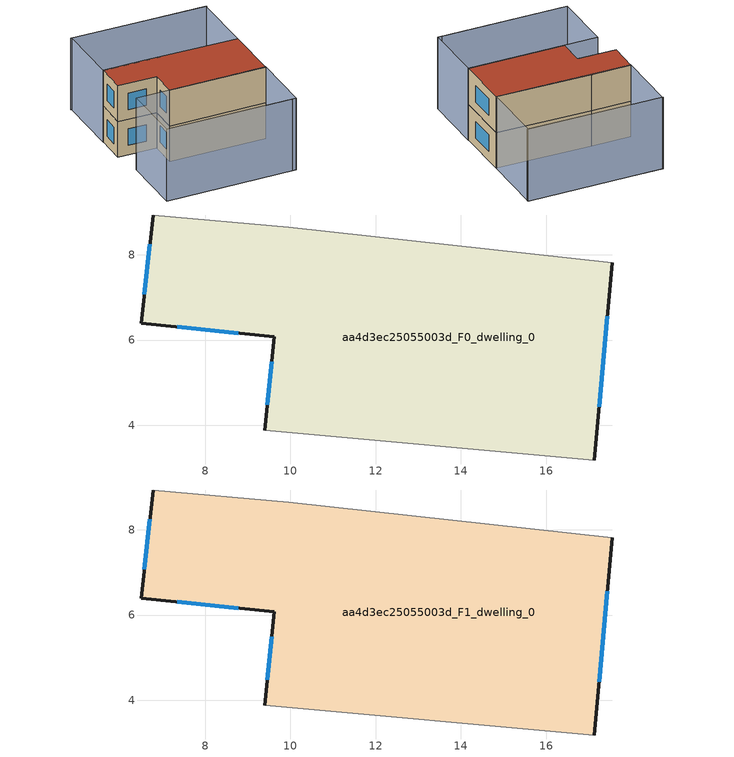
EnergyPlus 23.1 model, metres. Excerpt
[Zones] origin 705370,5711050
aa4d3ec25055003d_F0_dwelling_0
 floor ground (EU_floor_Construction): 17.55,7.81 17.14,3.18 9.39,3.88 9.62,6.08 6.5,6.4 6.78,8.93 9.96,8.65 z0
 wall outside (EU_wall_Construction): 17.14,3.18 17.55,7.81 / 6.78,8.93 6.5,6.4 9.62,6.08 9.39,3.88 z0:3
 wall adiabatic (EU_wall_Construction): 17.55,7.81 9.96,8.65 6.78,8.93 / 9.39,3.88 17.14,3.18 z0:3
 window (EU_Window_Construction): 17.25,4.43 17.44,6.56 / 9.56,5.49 9.45,4.48 / 7.34,6.31 8.78,6.16 / 6.7,8.25 6.57,7.08 z0.81:2.19
aa4d3ec25055003d_F1_dwelling_0
 floor to aa4d3ec25055003d_F0_dwelling_0 (EU_floor_Construction): 17.55,7.81 17.13,3.18 9.39,3.88 9.62,6.08 6.5,6.4 6.78,8.93 9.96,8.65 z3
 wall outside (EU_wall_Construction): 17.14,3.18 17.55,7.81 / 6.78,8.93 6.5,6.4 9.62,6.08 9.39,3.88 z3:6
 wall adiabatic (EU_wall_Construction): 17.55,7.81 9.96,8.65 6.78,8.93 / 9.39,3.88 17.14,3.18 z3:6
 window (EU_Window_Construction): 17.25,4.43 17.44,6.56 / 9.56,5.49 9.45,4.48 / 7.34,6.31 8.78,6.16 / 6.7,8.25 6.57,7.08 z3.81:5.19
 roof outside (EU_roof_Construction): 17.14,3.18 17.55,7.81 9.96,8.65 6.78,8.93 6.5,6.4 9.62,6.08 9.39,3.88 z6
shading: 6.24,-0.91 16.63,-1.9 / 18.09,13.03 7.18,14.13 / 16.65,-1.9 6.24,-0.92 / 6.24,-0.92 6.72,4.17 / 6.72,4.17 17.14,3.19 / 17.14,3.19 16.65,-1.9 / 7.27,14.14 18.06,13.09 / 18.06,13.09 17.55,7.81 / 17.55,7.81 6.76,8.86 / 6.76,8.86 7.27,14.14 z0:6
[Building]
EU S2 Campaign: North Axis=0; Terrain=City; Solar Distribution=FullExterior
[Site:Location]
London: Latitude=51.5; Longitude=-0.5; Time Zone=0; Elevation=25
[SizingPeriod:WeatherFileDays]
AnnualSizingPeriod: Begin Month=1; Begin Day of Month=1; End Month=12; End Day of Month=31; Day of Week for Start Day=Monday; Use Weather File Daylight Saving Period=No; Use Weather File Rain and Snow Indicators=No
[MATERIAL]
EU_InternalMass_Material: Roughness=MediumRough; Thickness=0.1; Conductivity=1; Density=1800; Specific Heat=900; Thermal Absorptance=0.9; Solar Absorptance=0.7; Visible Absorptance=0.7
[MATERIAL:NOMASS] Roughness=MediumRough; Thermal Absorptance=0.9; Solar Absorptance=0.7; Visible Absorptance=0.7
Name | Thermal Resistance
EU_wall_NoMass | 0.555556
EU_roof_NoMass | 0.510204
EU_floor_NoMass | 1.68919
[WINDOWMATERIAL:SIMPLEGLAZINGSYSTEM]
EU_Window_SimpleGlazing: UFactor=3.96; Solar Heat Gain Coefficient=0.85; Visible Transmittance=0.85
[CONSTRUCTION]
EU_wall_Construction: EU_wall_NoMass
EU_roof_Construction: EU_roof_NoMass
EU_floor_Construction: EU_floor_NoMass
EU_Window_Construction: EU_Window_SimpleGlazing
EU_InternalMass_Construction: EU_InternalMass_Material
[ZONE] Type=1; Multiplier=1; Ceiling Height=autocalculate; Floor Area=autocalculate; Part of Total Floor Area=Yes
Name | Volume
aa4d3ec25055003d_F0_dwelling_0 | 133.868
aa4d3ec25055003d_F1_dwelling_0 | 133.867
[INTERNALMASS] Construction=EU_InternalMass_Construction; Surface Area=44.6226
Name | Zone or ZoneList
aa4d3ec25055003d_F0_dwelling_0_EU_InternalMass | aa4d3ec25055003d_F0_dwelling_0
aa4d3ec25055003d_F1_dwelling_0_EU_InternalMass | aa4d3ec25055003d_F1_dwelling_0
[OTHEREQUIPMENT] Fuel Type=Electricity; Design Level Calculation Method=Watts/Area; Power per Zone Floor Area=1; Fraction Latent=0; Fraction Radiant=0; Fraction Lost=0; Carbon Dioxide Generation Rate=0; EndUse Subcategory=EU_Step8_InternalGains
Name | Zone or ZoneList or Space or SpaceList | Schedule
EU_Step8_InternalGain_aa4d3ec25055003d_F0_dwelling_0_f000 | aa4d3ec25055003d_F0_dwelling_0 | EU_Step8_GainSchedule_aa4d3ec25055003d_F0_dwelling_0_f000
EU_Step8_InternalGain_aa4d3ec25055003d_F1_dwelling_0_f000 | aa4d3ec25055003d_F1_dwelling_0 | EU_Step8_GainSchedule_aa4d3ec25055003d_F1_dwelling_0_f000
[ZONEVENTILATION:DESIGNFLOWRATE] Schedule=EU_AlwaysOn; Design Flow Rate Calculation Method=AirChanges/Hour; Air Changes per Hour=0.48; Ventilation Type=Natural; Fan Pressure Rise=0; Fan Total Efficiency=1; Constant Term Coefficient=1; Temperature Term Coefficient=0; Velocity Term Coefficient=0; Velocity Squared Term Coefficient=0; Minimum Indoor Temperature=-100; Maximum Indoor Temperature=100; Delta Temperature=-100; Minimum Outdoor Temperature=-100; Maximum Outdoor Temperature=100; Maximum Wind Speed=40
Name | Zone or ZoneList or Space or SpaceList
EU_ConstantAir_aa4d3ec25055003d_F0_dwelling_0 | aa4d3ec25055003d_F0_dwelling_0
EU_ConstantAir_aa4d3ec25055003d_F1_dwelling_0 | aa4d3ec25055003d_F1_dwelling_0
[HVACTEMPLATE:THERMOSTAT] Constant Heating Setpoint=20; Constant Cooling Setpoint=50
EU_HeatOnly_aa4d3ec25055003d_F0_dwelling_0; EU_HeatOnly_aa4d3ec25055003d_F1_dwelling_0
[HVACTEMPLATE:ZONE:IDEALLOADSAIRSYSTEM] System Availability Schedule=EU_AlwaysOn; Maximum Heating Supply Air Temperature=50; Minimum Cooling Supply Air Temperature=13; Maximum Heating Supply Air Humidity Ratio=0.0156; Minimum Cooling Supply Air Humidity Ratio=0.0077; Heating Limit=NoLimit; Cooling Limit=NoLimit; Heating Availability Schedule=EU_AlwaysOn; Cooling Availability Schedule=EU_CoolingOff; Dehumidification Control Type=ConstantSensibleHeatRatio; Cooling Sensible Heat Ratio=0.7; Dehumidification Setpoint=60; Humidification Control Type=None; Humidification Setpoint=30; Outdoor Air Method=None; Outdoor Air Flow Rate per Person=0.00944; Outdoor Air Flow Rate per Zone Floor Area=0; Outdoor Air Flow Rate per Zone=0; Demand Controlled Ventilation Type=None; Outdoor Air Economizer Type=NoEconomizer; Heat Recovery Type=None; Sensible Heat Recovery Effectiveness=0.7; Latent Heat Recovery Effectiveness=0.65
Name | Template Thermostat
aa4d3ec25055003d_F0_dwelling_0 | EU_HeatOnly_aa4d3ec25055003d_F0_dwelling_0
aa4d3ec25055003d_F1_dwelling_0 | EU_HeatOnly_aa4d3ec25055003d_F1_dwelling_0
[SIZING:ZONE] Zone Cooling Design Supply Air Temperature Input Method=SupplyAirTemperature; Zone Cooling Design Supply Air Temperature=13; Zone Heating Design Supply Air Temperature Input Method=SupplyAirTemperature; Zone Heating Design Supply Air Temperature=50; Zone Cooling Design Supply Air Humidity Ratio=0.008; Zone Heating Design Supply Air Humidity Ratio=0.008; Cooling Design Air Flow Method=DesignDay; Cooling Design Air Flow Rate=0; Cooling Minimum Air Flow per Zone Floor Area=0.000762; Cooling Minimum Air Flow=0; Cooling Minimum Air Flow Fraction=0.2; Heating Design Air Flow Method=DesignDay; Heating Design Air Flow Rate=0; Heating Maximum Air Flow per Zone Floor Area=0.002032; Heating Maximum Air Flow=0.141576; Heating Maximum Air Flow Fraction=0.3; Account for Dedicated Outdoor Air System=No; Dedicated Outdoor Air System Control Strategy=NeutralSupplyAir; Dedicated Outdoor Air Low Setpoint Temperature for Design=autosize; Dedicated Outdoor Air High Setpoint Temperature for Design=autosize; Zone Load Sizing Method=Sensible Load Only No Latent Load; Zone Latent Cooling Design Supply Air Humidity Ratio Input Method=HumidityRatioDifference; Zone Cooling Design Supply Air Humidity Ratio Difference=0.005; Zone Latent Heating Design Supply Air Humidity Ratio Input Method=HumidityRatioDifference; Zone Humidification Design Supply Air Humidity Ratio Difference=0.005
aa4d3ec25055003d_F0_dwelling_0; aa4d3ec25055003d_F1_dwelling_0
[SCHEDULE:CONSTANT]
Name | Hourly Value
EU_AlwaysOn | 1
EU_CoolingOff | 0
[SCHEDULE:FILE] Column Number=1; Rows to Skip at Top=0; Number of Hours of Data=8760; Column Separator=Comma; Interpolate to Timestep=No; Minutes per Item=60; Adjust Schedule for Daylight Savings=Yes
Name | File
EU_Step8_GainSchedule_aa4d3ec25055003d_F0_dwelling_0_f000 | ../../schedules/aa4d3ec25055003d/aa4d3ec25055003d_F0_dwelling_0_f000_gain.csv
EU_Step8_GainSchedule_aa4d3ec25055003d_F1_dwelling_0_f000 | ../../schedules/aa4d3ec25055003d/aa4d3ec25055003d_F1_dwelling_0_f000_gain.csv
